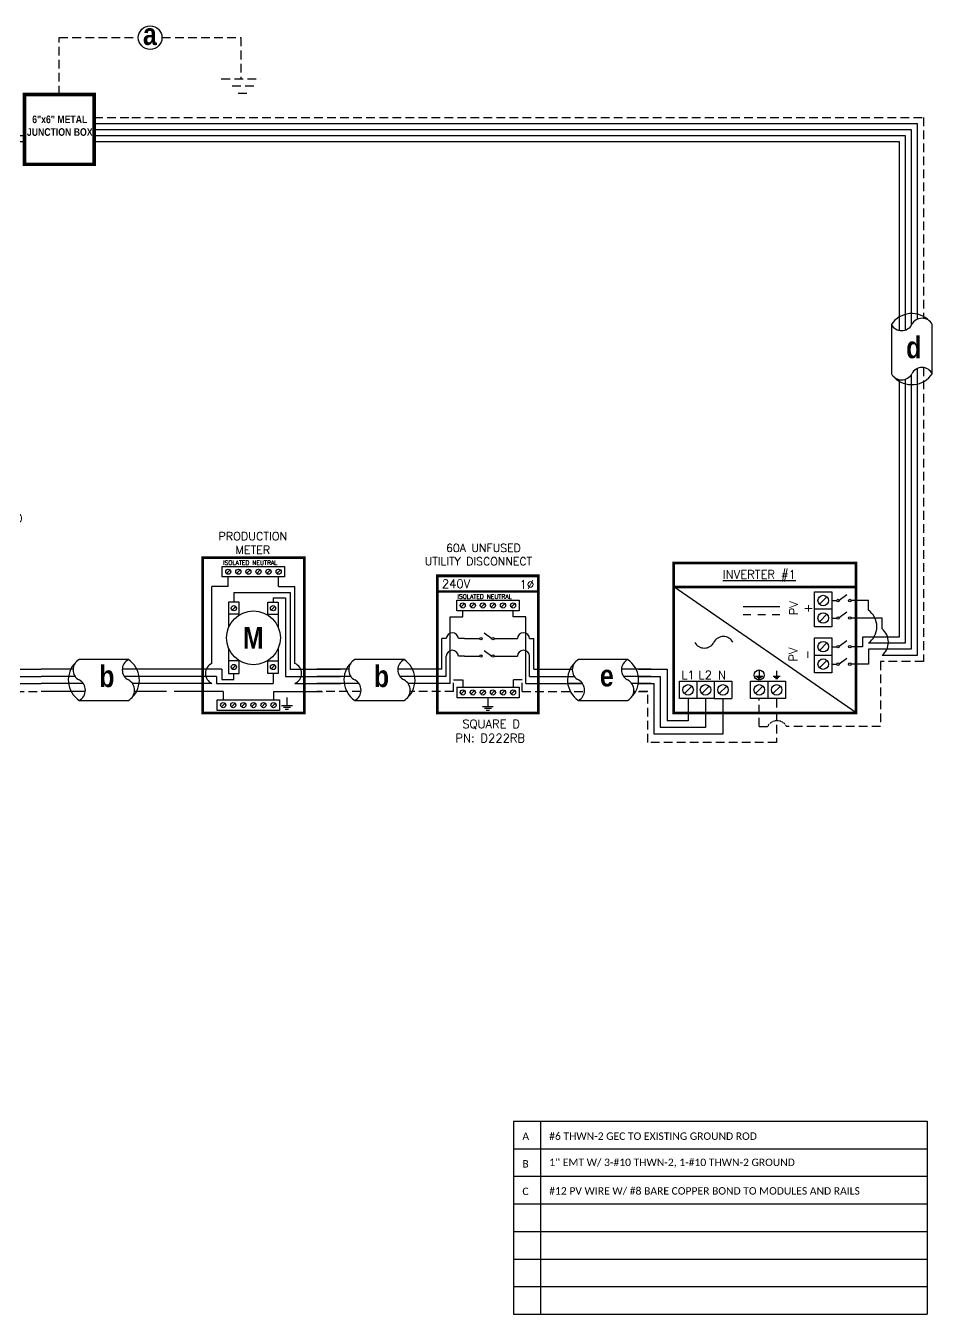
# Model space of a CAD drawing. Header units: feet. Extents: x 16885 to 17657, y 16033 to 16589.
# Drawn here: x 17265 to 17657, y 16033 to 16589 of the extents above; entities that cross this region are included whole.
import ezdxf

# ---------------------------------------------------------------- set-up
doc = ezdxf.new("R2010")
doc.units = ezdxf.units.FT
doc.header["$MEASUREMENT"] = 0
doc.linetypes.add('HIDDEN', pattern=[0.375, 0.25, -0.125])
for name, color, linetype in [('ONE LINE BLOCKS', 7, 'Continuous'), ('TABLES', 7, 'Continuous'), ('TEXT', 7, 'Continuous'), ('Z - TITLEBLOCK TXT', 7, 'Continuous')]:
    doc.layers.add(name, color=color, linetype=linetype)
doc.styles.add('ONE LINE TXT', font='techb___.ttf')
doc.styles.get("Standard").update_dxf_attribs({"font": 'simplex.shx'})

# ---------------------------------------------------------------- blocks, each defined once
blk = doc.blocks.new('M_METER PAN')
at = {"color": 253, "linetype": 'Continuous'}
for p, q in [((4.735, 8.023), (3.483, 8.023)), ((3.483, 2.136), (3.483, 8.023)), ((4.735, 8.023), (4.735, 8.748)), ((8.589, 8.023), (8.589, 8.748)), ((8.589, 8.023), (9.84, 8.023)), ((9.84, 2.136), (9.84, 8.023)), ((3.483, 0.611), (0, 0.611)), ((9.84, 0.611), (13.323, 0.611))]:
    blk.add_line(p, q, dxfattribs=at)
at = {"color": 7, "linetype": 'Continuous'}
for p, q in [((5.163, 7.563), (5.163, 6.819)), ((5.163, 7.563), (9.474, 7.563)), ((9.474, 7.563), (9.474, 1.711)), ((4.245, 1.711), (0, 1.711)), ((4.245, 1.711), (4.245, 0.898)), ((5.163, 0.898), (5.163, 1.37)), ((9.474, 1.711), (13.323, 1.711)), ((4.245, 0.898), (5.163, 0.898))]:
    blk.add_line(p, q, dxfattribs=at)
at = {"color": 10, "linetype": 'Continuous'}
for p, q in [((8.16, 7.142), (8.16, 6.819)), ((8.16, 7.142), (9.123, 7.142)), ((9.123, 7.142), (9.123, 1.149)), ((3.832, 1.149), (0, 1.149)), ((3.832, 1.149), (3.832, 0.611)), ((8.16, 1.37), (8.16, 0.611)), ((9.123, 1.149), (13.323, 1.149)), ((3.832, 0.611), (8.16, 0.611))]:
    blk.add_line(p, q, dxfattribs=at)
at = {"color": 1, "linetype": 'Continuous'}
for p, q in [((5.565, 5.899), (4.761, 5.899)), ((7.758, 5.899), (8.562, 5.899)), ((5.565, 2.326), (4.761, 2.326)), ((7.758, 2.326), (8.562, 2.326))]:
    blk.add_line(p, q, dxfattribs=at)
at = {"color": 253, "linetype": 'Continuous'}
for centre, start, end in [((3.823, 1.374), 113.9997, 246.0003), ((9.5, 1.374), 293.9997, 66.0003)]:
    blk.add_arc(centre, 0.835, start, end, dxfattribs=at)
at = {"layer": 'ONE LINE BLOCKS', "lineweight": 50, "const_width": 0.21}
blk.add_lwpolyline([(2.772, -1.647), (2.772, 10.216), (10.552, 10.216), (10.552, -1.647)], close=True, dxfattribs=at)
at = {"layer": 'TEXT', "color": 92, "linetype": 'HIDDEN', "ltscale": 15}
for p, q in [((4.347, 0), (0, 0)), ((4.347, 0), (4.347, -0.649)), ((8.201, 0), (8.201, -0.649)), ((8.201, 0), (13.323, 0))]:
    blk.add_line(p, q, dxfattribs=at)
at = {"layer": 'TEXT', "color": 92, "linetype": 'Continuous', "flags": 128}
for points in [[(9.228, -0.457), (9.227, -1.078)], [(8.812, -1.078), (9.642, -1.078)], [(9.498, -1.231), (8.956, -1.231)], [(9.354, -1.385), (9.1, -1.385)]]:
    blk.add_lwpolyline(points, dxfattribs=at)
at = {"layer": 'TEXT', "linetype": 'Continuous'}
blk.add_circle((6.662, 4.095), 2.059, dxfattribs=at)
at = {"layer": 'Z - TITLEBLOCK TXT', "color": 1, "linetype": 'Continuous'}
for p, q in [((4.275, 8.748), (4.275, 9.552)), ((4.275, 9.552), (9.049, 9.552)), ((9.049, 9.552), (9.049, 8.748)), ((9.049, 8.748), (4.275, 8.748)), ((4.761, 6.819), (4.761, 4.888)), ((5.565, 6.819), (4.761, 6.819)), ((5.565, 5.838), (5.565, 6.819)), ((7.758, 5.838), (7.758, 6.819)), ((7.758, 6.819), (8.562, 6.819)), ((8.562, 6.819), (8.562, 4.888)), ((4.761, 3.301), (4.761, 1.37)), ((8.562, 3.301), (8.562, 1.37)), ((5.565, 1.37), (5.565, 2.351)), ((7.758, 1.37), (7.758, 2.351)), ((4.761, 1.37), (5.565, 1.37)), ((8.562, 1.37), (7.758, 1.37)), ((3.887, -1.453), (3.887, -0.649)), ((3.887, -0.649), (8.661, -0.649)), ((8.661, -0.649), (8.661, -1.453)), ((8.661, -1.453), (3.887, -1.453))]:
    blk.add_line(p, q, dxfattribs=at)
at = {"layer": 'Z - TITLEBLOCK TXT', "color": 4, "linetype": 'Continuous'}
for p, q in [((4.874, 9.29), (4.596, 9.011)), ((5.645, 9.29), (5.366, 9.011)), ((6.416, 9.29), (6.137, 9.011)), ((7.186, 9.29), (6.908, 9.011)), ((7.957, 9.29), (7.679, 9.011)), ((8.728, 9.29), (8.449, 9.011)), ((5.303, 6.499), (5.024, 6.22)), ((8.299, 6.499), (8.021, 6.22)), ((5.303, 2.005), (5.024, 1.727)), ((8.299, 2.005), (8.021, 1.727)), ((4.486, -0.912), (4.208, -1.19)), ((5.257, -0.912), (4.978, -1.19)), ((6.028, -0.912), (5.749, -1.19)), ((6.798, -0.912), (6.52, -1.19)), ((7.569, -0.912), (7.291, -1.19)), ((8.34, -0.912), (8.061, -1.19))]:
    blk.add_line(p, q, dxfattribs=at)
for centre in [(4.735, 9.15), (5.506, 9.15), (6.276, 9.15), (7.047, 9.15), (7.818, 9.15), (8.589, 9.15), (5.163, 6.359), (8.16, 6.359), (5.163, 1.866), (8.16, 1.866), (4.347, -1.051), (5.118, -1.051), (5.888, -1.051), (6.659, -1.051), (7.43, -1.051), (8.201, -1.051)]:
    blk.add_circle(centre, 0.197, dxfattribs=at)
at = {"layer": 'TABLES', "color": 4, "linetype": 'Continuous'}
blk.add_text('ISOLATED NEUTRAL', height=0.33207, dxfattribs=at).set_placement((4.339, 9.669))
at = {"layer": 'TEXT', "color": 1, "insert": (6.613, 11.342), "char_height": 0.62775, "attachment_point": 5}
blk.add_mtext_dynamic_manual_height_columns('PRODUCTION METER', width=1.32031, gutter_width=7.17, heights=[0], dxfattribs=at)
at = {"layer": 'Z - TITLEBLOCK TXT', "color": 253, "linetype": 'Continuous', "style": 'ONE LINE TXT'}
blk.add_text('M', height=1.662, dxfattribs=at).set_placement((5.854, 3.259))
blk = doc.blocks.new('*U12')
at = {"color": 0}
blk.add_blockref('M_METER PAN', (0, 0), dxfattribs=at)
blk = doc.blocks.new('M_MAIN DISCO')
at = {"color": 253, "linetype": 'Continuous'}
for p, q in [((-42.47, 32.21), (-42.47, 34.82)), ((-20.72, 32.21), (-20.72, 34.82)), ((-47.96, 3.45), (-47.96, 32.21)), ((-47.96, 32.21), (-42.47, 32.21)), ((-15.23, 32.21), (-20.72, 32.21)), ((-15.23, 3.45), (-15.23, 32.21)), ((-47.96, 3.45), (-63.19, 3.45)), ((-15.23, 3.45), (0, 3.45))]:
    blk.add_line(p, q, dxfattribs=at)
at = {"color": 7, "linetype": 'Continuous'}
for p, q in [((-51.46, 9.66), (-51.46, 22.77)), ((-49.6, 22.77), (-51.46, 22.77)), ((-41.69, 22.77), (-44.32, 22.77)), ((-21.5, 22.77), (-18.87, 22.77)), ((-13.59, 22.77), (-11.73, 22.77)), ((-11.73, 9.66), (-11.73, 22.77)), ((-51.46, 9.66), (-63.19, 9.66)), ((-11.73, 9.66), (0, 9.66))]:
    blk.add_line(p, q, dxfattribs=at)
at = {"color": 1, "linetype": 'Continuous'}
for p, q in [((-31.53, 22.77), (-30.29, 22.77)), ((-27.74, 22.77), (-26.5, 22.77)), ((-31.53, 15.24), (-30.29, 15.24)), ((-27.74, 15.24), (-26.5, 15.24))]:
    blk.add_line(p, q, dxfattribs=at)
at = {"color": 10, "linetype": 'Continuous'}
for p, q in [((-49.6, 6.49), (-49.6, 15.24)), ((-41.69, 15.24), (-44.32, 15.24)), ((-21.5, 15.24), (-18.87, 15.24)), ((-13.59, 6.49), (-13.59, 15.24)), ((-49.6, 6.49), (-63.19, 6.49)), ((-13.59, 6.49), (0, 6.49))]:
    blk.add_line(p, q, dxfattribs=at)
at = {"color": 7, "linetype": 'Continuous'}
for centre in [(-46.96, 22.62), (-16.23, 22.62)]:
    blk.add_arc(centre, 2.64, 3.2819, 176.7181, dxfattribs=at)
at = {"color": 10, "linetype": 'Continuous'}
for centre in [(-46.96, 15.08), (-16.23, 15.08)]:
    blk.add_arc(centre, 2.64, 3.2819, 176.7181, dxfattribs=at)
at = {"color": 1, "linetype": 'Continuous'}
for points in [[(-30.29, 22.77), (-29.92, 23.53), (-29.02, 22.01), (-28.19, 23.53), (-27.74, 22.77)], [(-30.29, 15.24), (-29.92, 16), (-29.02, 14.47), (-28.19, 16), (-27.74, 15.24)]]:
    blk.add_spline(points, degree=3, dxfattribs=at)
at = {"layer": 'ONE LINE BLOCKS', "lineweight": 50}
blk.add_line((-53.41, 43.1), (-9.8, 43.1), dxfattribs=at)
at = {"layer": 'ONE LINE BLOCKS', "lineweight": 50, "const_width": 1.19}
blk.add_lwpolyline([(-53.41, -9.3), (-53.41, 49.88), (-9.8, 49.88), (-9.8, -9.3)], close=True, dxfattribs=at)
at = {"layer": 'TEXT', "color": 92, "linetype": 'HIDDEN', "ltscale": 15}
for p, q in [((-46.38, 0), (-63.19, 0)), ((-46.38, 0), (-46.38, 4.94)), ((-46.38, 4.94), (-42.47, 4.94)), ((-42.47, 4.94), (-42.47, 1.8)), ((-16.81, 4.94), (-20.72, 4.94)), ((-20.72, 4.94), (-20.72, 1.8)), ((-16.81, 0), (-16.81, 4.94)), ((-16.81, 0), (0, 0))]:
    blk.add_line(p, q, dxfattribs=at)
at = {"layer": 'TEXT', "color": 92, "linetype": 'Continuous', "flags": 128}
for points in [[(-31.59, -3.07), (-31.6, -6.57)], [(-33.94, -6.57), (-29.25, -6.57)], [(-30.07, -7.44), (-33.13, -7.44)], [(-30.88, -8.3), (-32.31, -8.3)]]:
    blk.add_lwpolyline(points, dxfattribs=at)
at = {"layer": 'Z - TITLEBLOCK TXT', "color": 1, "linetype": 'Continuous'}
for p, q in [((-45.07, 34.82), (-45.07, 39.36)), ((-45.07, 39.36), (-18.12, 39.36)), ((-18.12, 39.36), (-18.12, 34.82)), ((-18.12, 34.82), (-45.07, 34.82)), ((-41.69, 22.77), (-37.77, 22.77)), ((-35.88, 25.22), (-32.61, 22.78)), ((-25.42, 22.77), (-21.5, 22.77)), ((-35.88, 17.69), (-32.61, 15.24)), ((-41.69, 15.24), (-37.77, 15.24)), ((-25.42, 15.23), (-21.5, 15.23)), ((-45.07, 1.8), (-18.12, 1.8)), ((-45.07, 1.8), (-45.07, -2.74)), ((-18.12, 1.8), (-18.12, -2.74)), ((-18.12, -2.74), (-45.07, -2.74))]:
    blk.add_line(p, q, dxfattribs=at)
at = {"layer": 'Z - TITLEBLOCK TXT', "color": 4, "linetype": 'Continuous'}
for p, q in [((-41.69, 37.87), (-43.26, 36.3)), ((-37.34, 37.87), (-38.91, 36.3)), ((-32.98, 37.87), (-34.56, 36.3)), ((-28.63, 37.87), (-30.21, 36.3)), ((-24.28, 37.87), (-25.86, 36.3)), ((-19.93, 37.87), (-21.51, 36.3)), ((-41.69, 0.32), (-43.26, -1.26)), ((-37.34, 0.32), (-38.91, -1.26)), ((-32.98, 0.32), (-34.56, -1.26)), ((-28.63, 0.32), (-30.21, -1.26)), ((-24.28, 0.32), (-25.86, -1.26)), ((-19.93, 0.32), (-21.51, -1.26))]:
    blk.add_line(p, q, dxfattribs=at)
for centre in [(-42.47, 37.09), (-38.12, 37.09), (-33.77, 37.09), (-29.42, 37.09), (-25.07, 37.09), (-20.72, 37.09), (-42.47, -0.47), (-38.12, -0.47), (-33.77, -0.47), (-29.42, -0.47), (-25.07, -0.47), (-20.72, -0.47)]:
    blk.add_circle(centre, 1.11, dxfattribs=at)
at = {"layer": 'Z - TITLEBLOCK TXT', "color": 1, "linetype": 'Continuous'}
for centre in [(-37.23, 22.77), (-32.07, 22.77), (-25.96, 22.77), (-37.23, 15.24), (-32.07, 15.24), (-25.96, 15.23)]:
    blk.add_circle(centre, 0.541, dxfattribs=at)
at = {"layer": 'TABLES', "color": 4, "linetype": 'Continuous'}
blk.add_text('BONDED NEUTRAL', height=1.8743, dxfattribs=at).set_placement((-43.99, 40.01))
at = {"layer": 'TEXT', "color": 1}
for s, width, gutter_width, heights, insert, char_height, attachment_point in [('\\A1;\\pi4.1167;60A DISCONNECT FUSED \\P\\pi16.454;W/ ##A FUSES\\P\\pi11.355;GROUPED W/ MAIN \\P\\pi4.9392;BREAKER LOAD CENTER', 71.8931, 92.23, [24.13], (-68.68, 76.43), 3.4544, 1), ('240V', 0.1481, 0.75, [0], (-45.35, 46.44), 3.658, 5), ('1∅', 0.1481, 0.75, [0], (-14.78, 46.14), 3.658, 5), ('\\A1;\\pi3.6942,t21.982;SQUARE D\\P\\pi2.5621,t20.85;PN: D222N', 35.0816, 28.88, [13.54], (-51.57, -12.71), 3.6576, 1)]:
    blk.add_mtext_dynamic_manual_height_columns(s, width=width, gutter_width=gutter_width, heights=heights, dxfattribs=dict(at, insert=insert, char_height=char_height, attachment_point=attachment_point))
blk = doc.blocks.new('*U6')
at = {"color": 7, "linetype": 'Continuous'}
for p, q in [((6.669, 2.433), (2.905, 2.433)), ((2.435, 1.711), (0, 1.711)), ((9.575, 1.711), (6.199, 1.711)), ((2.905, -0.69), (6.669, -0.69))]:
    blk.add_line(p, q, dxfattribs=at)
at = {"color": 10, "linetype": 'Continuous'}
for p, q in [((2.591, 1.149), (0, 1.149)), ((9.575, 1.149), (6.355, 1.149))]:
    blk.add_line(p, q, dxfattribs=at)
at = {"color": 253, "linetype": 'Continuous'}
for p, q in [((3.208, 0.611), (0, 0.611)), ((9.575, 0.611), (6.972, 0.611))]:
    blk.add_line(p, q, dxfattribs=at)
at = {"color": 7, "linetype": 'Continuous'}
for centre, start, end in [((3.942, 0.872), 133.97324, 236.42648), ((5.633, 0.872), 313.97324, 56.42648)]:
    blk.add_arc(centre, 1.874, start, end, dxfattribs=at)
at = {"layer": 'TEXT', "color": 92, "linetype": 'HIDDEN', "ltscale": 15}
for p, q in [((3.373, 0), (0, 0)), ((9.575, 0), (7.137, 0))]:
    blk.add_line(p, q, dxfattribs=at)
at = {"layer": 'Z - TITLEBLOCK TXT', "linetype": 'Continuous'}
for centre, start, end in [((3.315, 1.653), 117.66392, 242.33608), ((7.078, 1.653), 117.66392, 242.33608), ((2.496, 0.091), 297.66392, 62.33608), ((6.26, 0.091), 297.66392, 62.33608)]:
    blk.add_arc(centre, 0.882, start, end, dxfattribs=at)
blk = doc.blocks.new('*T10')
at = {"linetype": 'ByBlock', "lineweight": -2, "transparency": 16777216}
for p, q in [((0, 0), (178.52, 0)), ((0, 0), (0, -83.27)), ((11.58, 0), (11.58, -83.27)), ((178.52, 0), (178.52, -83.27)), ((0, -11.84), (178.52, -11.84)), ((0, -23.75), (178.52, -23.75)), ((0, -35.65), (178.52, -35.65)), ((0, -47.56), (178.52, -47.56)), ((0, -59.46), (178.52, -59.46)), ((0, -71.37), (178.52, -71.37)), ((0, -83.27), (178.52, -83.27))]:
    blk.add_line(p, q, dxfattribs=at)
at = {"color": 0, "linetype": 'Continuous', "transparency": 16777216, "char_height": 3.2119, "attachment_point": 7}
for s, insert, width in [('{\\fCalibri|b0|i0|c0;A', (3.78, -8.06), 4.025), ('{\\fCalibri|b0|i0|c0;#6 THWN-2 GEC TO EXISTING GROUND ROD', (15.36, -8.06), 159.3801), ("{\\fCalibri|b0|i0|c0;1'' EMT W/ 3-#10 THWN-2, 1-#10 THWN-2 GROUND", (15.36, -19.97), 159.3801), ('{\\fCalibri|b0|i0|c0;B', (3.78, -19.97), 4.025), ('{\\fCalibri|b0|i0|c0;C', (3.78, -31.87), 4.025), ('{\\fCalibri|b0|i0|c0;#12 PV WIRE W/ #8 BARE COPPER BOND TO MODULES AND RAILS', (15.36, -31.87), 159.3801), ('{\\fCalibri|b0|i0|c0;', (3.78, -43.78), 4.025), ('{\\fCalibri|b0|i0|c0;', (15.36, -43.78), 159.3801), ('{\\fCalibri|b0|i0|c0;', (3.78, -55.68), 4.025), ('{\\fCalibri|b0|i0|c0;', (15.36, -55.68), 159.3801), ('{\\fCalibri|b0|i0|c0;', (3.78, -67.59), 4.025), ('{\\fCalibri|b0|i0|c0;', (15.36, -67.59), 159.3801), ('{\\fCalibri|b0|i0|c0;', (3.78, -79.5), 4.025), ('{\\fCalibri|b0|i0|c0;', (15.36, -79.5), 159.3801)]:
    blk.add_mtext(s, dxfattribs=dict(at, insert=insert, width=width))
blk = doc.blocks.new('M_UTILITY DISCONNECT')
at = {"color": 253, "linetype": 'Continuous'}
for p, q in [((-42.47, 32.21), (-42.47, 34.82)), ((-20.72, 32.21), (-20.72, 34.82)), ((-47.96, 3.45), (-47.96, 32.21)), ((-47.96, 32.21), (-42.47, 32.21)), ((-15.23, 32.21), (-20.72, 32.21)), ((-15.23, 3.45), (-15.23, 32.21)), ((-47.96, 3.45), (-63.19, 3.45)), ((-15.23, 3.45), (0, 3.45))]:
    blk.add_line(p, q, dxfattribs=at)
at = {"color": 7, "linetype": 'Continuous'}
for p, q in [((-51.46, 9.66), (-51.46, 22.77)), ((-49.6, 22.77), (-51.46, 22.77)), ((-41.69, 22.77), (-44.32, 22.77)), ((-21.5, 22.77), (-18.87, 22.77)), ((-13.59, 22.77), (-11.73, 22.77)), ((-11.73, 9.66), (-11.73, 22.77)), ((-51.46, 9.66), (-63.19, 9.66)), ((-11.73, 9.66), (0, 9.66))]:
    blk.add_line(p, q, dxfattribs=at)
at = {"color": 10, "linetype": 'Continuous'}
for p, q in [((-49.6, 6.49), (-49.6, 15.24)), ((-41.69, 15.24), (-44.32, 15.24)), ((-21.5, 15.24), (-18.87, 15.24)), ((-13.59, 6.49), (-13.59, 15.24)), ((-49.6, 6.49), (-63.19, 6.49)), ((-13.59, 6.49), (0, 6.49))]:
    blk.add_line(p, q, dxfattribs=at)
at = {"color": 7, "linetype": 'Continuous'}
for centre in [(-46.96, 22.62), (-16.23, 22.62)]:
    blk.add_arc(centre, 2.64, 3.2819, 176.7181, dxfattribs=at)
at = {"color": 10, "linetype": 'Continuous'}
for centre in [(-46.96, 15.08), (-16.23, 15.08)]:
    blk.add_arc(centre, 2.64, 3.2819, 176.7181, dxfattribs=at)
at = {"layer": 'ONE LINE BLOCKS', "lineweight": 50}
blk.add_line((-53.41, 43.1), (-9.8, 43.1), dxfattribs=at)
at = {"layer": 'ONE LINE BLOCKS', "lineweight": 50, "const_width": 1.19}
blk.add_lwpolyline([(-53.41, -9.3), (-53.41, 49.88), (-9.8, 49.88), (-9.8, -9.3)], close=True, dxfattribs=at)
at = {"layer": 'TEXT', "color": 92, "linetype": 'HIDDEN', "ltscale": 15}
for p, q in [((-46.38, 0), (-63.19, 0)), ((-46.38, 0), (-46.38, 4.94)), ((-46.38, 4.94), (-42.47, 4.94)), ((-42.47, 4.94), (-42.47, 1.8)), ((-16.81, 4.94), (-20.72, 4.94)), ((-20.72, 4.94), (-20.72, 1.8)), ((-16.81, 0), (-16.81, 4.94)), ((-16.81, 0), (0, 0))]:
    blk.add_line(p, q, dxfattribs=at)
at = {"layer": 'TEXT', "color": 92, "linetype": 'Continuous', "flags": 128}
for points in [[(-31.59, -3.07), (-31.6, -6.57)], [(-33.94, -6.57), (-29.25, -6.57)], [(-30.07, -7.44), (-33.13, -7.44)], [(-30.88, -8.3), (-32.31, -8.3)]]:
    blk.add_lwpolyline(points, dxfattribs=at)
at = {"layer": 'Z - TITLEBLOCK TXT', "color": 1, "linetype": 'Continuous'}
for p, q in [((-45.07, 34.82), (-45.07, 39.36)), ((-45.07, 39.36), (-18.12, 39.36)), ((-18.12, 39.36), (-18.12, 34.82)), ((-18.12, 34.82), (-45.07, 34.82)), ((-41.69, 22.77), (-35.12, 22.77)), ((-33.23, 25.22), (-29.96, 22.78)), ((-28.88, 22.77), (-21.5, 22.77)), ((-33.23, 17.69), (-29.96, 15.24)), ((-41.69, 15.24), (-35.12, 15.24)), ((-28.88, 15.24), (-21.5, 15.23)), ((-45.07, 1.8), (-18.12, 1.8)), ((-45.07, 1.8), (-45.07, -2.74)), ((-18.12, 1.8), (-18.12, -2.74)), ((-18.12, -2.74), (-45.07, -2.74))]:
    blk.add_line(p, q, dxfattribs=at)
at = {"layer": 'Z - TITLEBLOCK TXT', "color": 4, "linetype": 'Continuous'}
for p, q in [((-41.69, 37.87), (-43.26, 36.3)), ((-37.34, 37.87), (-38.91, 36.3)), ((-32.98, 37.87), (-34.56, 36.3)), ((-28.63, 37.87), (-30.21, 36.3)), ((-24.28, 37.87), (-25.86, 36.3)), ((-19.93, 37.87), (-21.51, 36.3)), ((-41.69, 0.32), (-43.26, -1.26)), ((-37.34, 0.32), (-38.91, -1.26)), ((-32.98, 0.32), (-34.56, -1.26)), ((-28.63, 0.32), (-30.21, -1.26)), ((-24.28, 0.32), (-25.86, -1.26)), ((-19.93, 0.32), (-21.51, -1.26))]:
    blk.add_line(p, q, dxfattribs=at)
for centre in [(-42.47, 37.09), (-38.12, 37.09), (-33.77, 37.09), (-29.42, 37.09), (-25.07, 37.09), (-20.72, 37.09), (-42.47, -0.47), (-38.12, -0.47), (-33.77, -0.47), (-29.42, -0.47), (-25.07, -0.47), (-20.72, -0.47)]:
    blk.add_circle(centre, 1.11, dxfattribs=at)
at = {"layer": 'Z - TITLEBLOCK TXT', "color": 1, "linetype": 'Continuous'}
for centre in [(-34.58, 22.77), (-29.42, 22.77), (-34.58, 15.24), (-29.42, 15.24)]:
    blk.add_circle(centre, 0.541, dxfattribs=at)
at = {"layer": 'TABLES', "color": 4, "linetype": 'Continuous'}
blk.add_text('ISOLATED NEUTRAL', height=1.8743, dxfattribs=at).set_placement((-44.71, 40.01))
at = {"layer": 'TEXT', "color": 1}
for s, width, gutter_width, heights, insert, char_height, attachment_point in [('\\A1;\\pi12.968; 60A UNFUSED \\P\\pi6.1418;UTILITY DISCONNECT', 64.922, 0, [82.18], (-65.01, 63.62), 3.4544, 1), ('240V', 0.1481, 0.75, [0], (-45.35, 46.44), 3.658, 5), ('1∅', 0.1481, 0.75, [0], (-14.78, 46.14), 3.658, 5), ('\\A1;\\pi11.999,t30.287;SQUARE D\\P\\pi9.0377,t27.326;PN: D222RB', 51.6906, 0.203, [45.94], (-54.67, -12.23), 3.6576, 1)]:
    blk.add_mtext_dynamic_manual_height_columns(s, width=width, gutter_width=gutter_width, heights=heights, dxfattribs=dict(at, insert=insert, char_height=char_height, attachment_point=attachment_point))
blk = doc.blocks.new('string1')
at = {"color": 7, "linetype": 'Continuous'}
for p, q in [((7958.84, 22115.07), (7985.06, 22115.07)), ((7998.15, 22115.07), (8036.31, 22115.07)), ((8074.09, 22115.07), (8113.12, 22115.07)), ((8134.36, 22115.07), (8173.68, 22115.07)), ((8203.78, 22115.07), (8220.06, 22115.07)), ((8220.06, 22115.07), (8554, 22115.07)), ((8554, 22115.07), (8554, 22031.13)), ((8554, 22009.88), (8554, 21895.99)), ((8538.12, 21914.4), (8530.67, 21914.4)), ((8538.12, 21910.3), (8538.12, 21914.4)), ((8554, 21895.99), (8538.12, 21895.99))]:
    blk.add_line(p, q, dxfattribs=at)
at = {"color": 253, "linetype": 'Continuous'}
for p, q in [((7958.84, 22112.45), (7986.67, 22112.45)), ((7996.36, 22112.45), (8036.31, 22112.45)), ((8074.09, 22112.45), (8113.38, 22112.45)), ((8134.62, 22112.45), (8173.68, 22112.45)), ((8203.78, 22112.45), (8220.06, 22112.45)), ((8220.06, 22112.45), (8551.38, 22112.45)), ((8551.38, 22112.45), (8551.38, 22031.01)), ((8551.38, 22009.76), (8551.38, 21898.61)), ((8551.38, 21898.61), (8535.54, 21898.61)), ((8535.54, 21898.61), (8535.54, 21894.51)), ((8535.54, 21894.51), (8530.67, 21894.51))]:
    blk.add_line(p, q, dxfattribs=at)
at = {"layer": 'Z - TITLEBLOCK TXT', "linetype": 'Continuous'}
blk.add_arc((8532.99, 21903.14), 8.8, 305.6505, 54.3495, dxfattribs=at)

msp = doc.modelspace()

# ---------------------------------------------------------------- linework, layer by layer
at = {"color": 7, "linetype": 'Continuous'}
for p, q in [((17294.72, 16547.26), (17311, 16547.26)), ((17311, 16547.26), (17650.19, 16547.26)), ((17650.19, 16547.26), (17650.19, 16462.72)), ((17639.01, 16460.49), (17639.01, 16439.25)), ((17656.64, 16439.25), (17656.64, 16460.49)), ((17650.19, 16441.48), (17650.19, 16317.69)), ((17635.02, 16333.81), (17621.61, 16333.81)), ((17635.02, 16329.09), (17635.02, 16333.81)), ((17428.55, 16315.88), (17407.31, 16315.88)), ((17525.1, 16315.88), (17503.85, 16315.88)), ((17650.19, 16317.69), (17635.02, 16317.69)), ((17404.65, 16311.81), (17390.91, 16311.81)), ((17433.16, 16311.81), (17425.9, 16311.81)), ((17496.35, 16311.81), (17501.2, 16311.81)), ((17535.22, 16311.81), (17522.44, 16311.81)), ((17529.72, 16311.81), (17542.15, 16311.81)), ((17542.15, 16311.81), (17542.15, 16289.43)), ((17407.31, 16298.26), (17428.55, 16298.26)), ((17503.85, 16298.26), (17525.1, 16298.26)), ((17551.2, 16299.02), (17551.2, 16289.43)), ((17551.2, 16289.43), (17542.15, 16289.43))]:
    msp.add_line(p, q, dxfattribs=at)
at = {"color": 253, "linetype": 'Continuous'}
for p, q in [((17294.72, 16544.64), (17311, 16544.64)), ((17311, 16544.64), (17647.57, 16544.64)), ((17647.57, 16544.64), (17647.57, 16460.05)), ((17647.57, 16438.81), (17647.57, 16320.31)), ((17647.57, 16320.31), (17629.11, 16320.31)), ((17629.11, 16320.31), (17629.11, 16313.91)), ((17629.11, 16313.91), (17621.61, 16313.91)), ((17409.02, 16305.6), (17390.91, 16305.6)), ((17433.16, 16305.6), (17430.26, 16305.6)), ((17493.6, 16305.6), (17505.56, 16305.6)), ((17505.56, 16305.6), (17499.45, 16305.6)), ((17535.22, 16305.6), (17526.81, 16305.6)), ((17529.72, 16305.6), (17536.53, 16305.6)), ((17536.53, 16283.66), (17536.53, 16305.6)), ((17566.27, 16299.02), (17566.27, 16283.66)), ((17566.27, 16283.66), (17536.53, 16283.66))]:
    msp.add_line(p, q, dxfattribs=at)
at = {"color": 10, "linetype": 'Continuous'}
for p, q in [((17405.53, 16308.64), (17390.91, 16308.64)), ((17433.16, 16308.64), (17426.78, 16308.64)), ((17495.24, 16308.64), (17502.08, 16308.64)), ((17535.22, 16308.64), (17523.32, 16308.64)), ((17529.72, 16308.64), (17539.21, 16308.64)), ((17539.21, 16308.64), (17539.21, 16286.62)), ((17558.74, 16299.02), (17558.74, 16286.62)), ((17558.74, 16286.62), (17539.21, 16286.62))]:
    msp.add_line(p, q, dxfattribs=at)
at = {"color": 7, "linetype": 'Continuous'}
msp.add_circle((17318.9, 16584.28), 5.11, dxfattribs=at)
for centre, start, end in [((17647.83, 16454.64), 43.9732, 146.4265), ((17647.83, 16445.1), 223.9732, 326.4265), ((17413.16, 16307.07), 133.9732, 236.4265), ((17422.7, 16307.07), 313.9732, 56.4265), ((17509.7, 16307.07), 133.9732, 236.4265), ((17519.25, 16307.07), 313.9732, 56.4265)]:
    msp.add_arc(centre, 10.58, start, end, dxfattribs=at)
at = {"layer": 'ONE LINE BLOCKS', "lineweight": 50}
for points, const_width in [([(17294.72, 16529.59), (17264.62, 16529.59), (17264.62, 16559.69), (17294.72, 16559.69)], 1.53), ([(17544.99, 16292.85), (17544.99, 16357.51), (17623.76, 16357.51), (17623.76, 16292.85)], 1.19), ([(17544.99, 16347.23), (17544.99, 16357.51), (17623.76, 16357.51), (17623.76, 16347.23)], 1.19)]:
    msp.add_lwpolyline(points, close=True, dxfattribs=dict(at, const_width=const_width))
at = {"layer": 'TEXT', "color": 92, "linetype": 'HIDDEN', "ltscale": 15}
for p, q in [((17279.67, 16559.69), (17279.67, 16584.28)), ((17279.67, 16584.28), (17313.78, 16584.28)), ((17324.01, 16584.28), (17358.12, 16584.28)), ((17358.12, 16584.28), (17358.12, 16566.49)), ((17294.72, 16549.88), (17311, 16549.88)), ((17311, 16549.88), (17652.81, 16549.88)), ((17652.81, 16549.88), (17652.81, 16463.13)), ((17652.81, 16441.88), (17652.81, 16315.07)), ((17652.81, 16315.07), (17634.3, 16315.07)), ((17634.3, 16315.07), (17634.3, 16286.98)), ((17409.95, 16302.15), (17390.91, 16302.15)), ((17433.16, 16302.15), (17431.19, 16302.15)), ((17496.35, 16302.15), (17506.49, 16302.15)), ((17533.8, 16302.15), (17527.74, 16302.15)), ((17529.72, 16302.15), (17533.8, 16302.15)), ((17533.8, 16280.11), (17533.8, 16302.15)), ((17581.91, 16286.98), (17581.91, 16299.02)), ((17589.44, 16299.02), (17589.44, 16280.11)), ((17581.91, 16286.98), (17585.51, 16286.98)), ((17634.3, 16286.98), (17593.75, 16286.98)), ((17589.44, 16280.11), (17533.8, 16280.11))]:
    msp.add_line(p, q, dxfattribs=at)
at = {"layer": 'TEXT', "color": 92, "linetype": 'HIDDEN', "ltscale": 15, "flags": 128}
for points in [[(17349.64, 16566.49), (17366.6, 16566.49)], [(17363.66, 16563.35), (17352.58, 16563.35)], [(17360.72, 16560.21), (17355.52, 16560.21)]]:
    msp.add_lwpolyline(points, dxfattribs=at)
at = {"layer": 'TEXT', "color": 92, "linetype": 'Continuous', "flags": 128}
for points in [[(17580.37, 16308.66), (17583.44, 16308.66)], [(17581.91, 16310.96), (17581.91, 16308.66)], [(17587.91, 16308.66), (17590.98, 16308.66)], [(17589.44, 16310.96), (17589.44, 16308.66)], [(17582.91, 16308.1), (17580.9, 16308.1)], [(17582.38, 16307.53), (17581.44, 16307.53)], [(17590.45, 16308.1), (17588.44, 16308.1)], [(17589.91, 16307.53), (17588.97, 16307.53)]]:
    msp.add_lwpolyline(points, dxfattribs=at)
at = {"layer": 'TEXT', "color": 92, "linetype": 'Continuous'}
msp.add_circle((17581.91, 16309.22), 2.17, dxfattribs=at)
at = {"layer": 'TEXT', "color": 92, "linetype": 'HIDDEN', "ltscale": 0.3}
msp.add_arc((17589.63, 16284.82), 4.65, 27.6639, 152.3361, dxfattribs=at)
at = {"layer": 'Z - TITLEBLOCK TXT', "color": 7, "linetype": 'Continuous'}
for p, q in [((17623.76, 16292.85), (17544.99, 16347.23)), ((17590.81, 16338.62), (17575.04, 16338.62)), ((17578.34, 16335.21), (17575.04, 16335.21)), ((17584.57, 16335.21), (17581.28, 16335.21)), ((17590.81, 16335.21), (17587.51, 16335.21))]:
    msp.add_line(p, q, dxfattribs=at)
at = {"layer": 'Z - TITLEBLOCK TXT', "color": 1, "linetype": 'Continuous'}
for p, q in [((17605.8, 16330.04), (17605.8, 16345.11)), ((17605.8, 16345.11), (17613.34, 16345.11)), ((17605.8, 16330.04), (17605.8, 16345.11)), ((17613.34, 16345.11), (17613.34, 16330.04)), ((17613.34, 16345.11), (17613.34, 16337.58)), ((17619.76, 16343.8), (17616.5, 16341.36)), ((17613.34, 16337.58), (17605.8, 16337.58)), ((17613.34, 16341.34), (17615.37, 16341.34)), ((17619.76, 16336.27), (17616.5, 16333.83)), ((17613.34, 16333.81), (17615.37, 16333.81)), ((17613.34, 16330.04), (17605.8, 16330.04)), ((17605.8, 16310.15), (17605.8, 16325.22)), ((17605.8, 16325.22), (17613.34, 16325.22)), ((17613.34, 16325.22), (17613.34, 16317.68)), ((17613.34, 16321.45), (17615.37, 16321.45)), ((17619.76, 16323.91), (17616.5, 16321.47)), ((17613.34, 16317.68), (17605.8, 16317.68)), ((17613.34, 16317.68), (17613.34, 16310.15)), ((17613.34, 16313.91), (17615.37, 16313.91)), ((17619.76, 16316.37), (17616.5, 16313.93)), ((17613.34, 16310.15), (17605.8, 16310.15)), ((17547.44, 16306.55), (17562.5, 16306.55)), ((17547.44, 16299.02), (17547.44, 16306.55)), ((17547.44, 16306.55), (17554.97, 16306.55)), ((17554.97, 16306.55), (17554.97, 16299.02)), ((17562.5, 16306.55), (17562.5, 16299.02)), ((17562.5, 16306.55), (17570.04, 16306.55)), ((17570.04, 16306.55), (17570.04, 16299.02)), ((17578.14, 16306.55), (17593.21, 16306.55)), ((17578.14, 16299.02), (17578.14, 16306.55)), ((17578.14, 16306.55), (17585.68, 16306.55)), ((17585.68, 16306.55), (17585.68, 16299.02)), ((17593.21, 16306.55), (17593.21, 16299.02)), ((17562.5, 16299.02), (17547.44, 16299.02)), ((17562.5, 16299.02), (17570.04, 16299.02)), ((17593.21, 16299.02), (17578.14, 16299.02))]:
    msp.add_line(p, q, dxfattribs=at)
at = {"layer": 'Z - TITLEBLOCK TXT', "color": 4, "linetype": 'Continuous'}
for p, q in [((17611.18, 16342.95), (17607.96, 16339.74)), ((17611.18, 16335.42), (17607.96, 16332.2)), ((17611.18, 16323.05), (17607.96, 16319.84)), ((17611.18, 16315.52), (17607.96, 16312.31)), ((17552.81, 16304.39), (17549.6, 16301.18)), ((17560.34, 16304.39), (17557.13, 16301.18)), ((17567.88, 16304.39), (17564.66, 16301.18)), ((17583.52, 16304.39), (17580.3, 16301.18)), ((17591.05, 16304.39), (17587.84, 16301.18))]:
    msp.add_line(p, q, dxfattribs=at)
for centre in [(17609.57, 16341.34), (17609.57, 16333.81), (17609.57, 16321.45), (17609.57, 16313.91), (17551.2, 16302.79), (17558.74, 16302.79), (17566.27, 16302.79), (17581.91, 16302.79), (17589.44, 16302.79)]:
    msp.add_circle(centre, 2.27, dxfattribs=at)
at = {"layer": 'Z - TITLEBLOCK TXT', "color": 1, "linetype": 'Continuous'}
for centre in [(17615.92, 16341.34), (17621.07, 16341.34), (17615.92, 16333.81), (17621.07, 16333.81), (17615.92, 16321.45), (17621.07, 16321.45), (17615.92, 16313.91), (17621.07, 16313.91)]:
    msp.add_circle(centre, 0.541, dxfattribs=at)
at = {"layer": 'Z - TITLEBLOCK TXT', "linetype": 'Continuous'}
for centre, radius, start, end in [((17643.42, 16462.8), 4.98, 207.6639, 332.3361), ((17652.23, 16458.18), 4.98, 27.6639, 152.3361), ((17652.23, 16436.94), 4.98, 27.6639, 152.3361), ((17643.42, 16441.56), 4.98, 207.6639, 332.3361), ((17566.46, 16321.17), 4.65, 27.6639, 152.3361), ((17630.25, 16323.39), 7.43, 309.9338, 50.0662), ((17558.22, 16325.49), 4.65, 207.6639, 332.3361), ((17409.62, 16311.48), 4.98, 117.6639, 242.3361), ((17430.86, 16311.48), 4.98, 117.6639, 242.3361), ((17506.16, 16311.48), 4.98, 117.6639, 242.3361), ((17527.41, 16311.48), 4.98, 117.6639, 242.3361), ((17405, 16302.66), 4.98, 297.6639, 62.3361), ((17426.24, 16302.66), 4.98, 297.6639, 62.3361), ((17501.54, 16302.66), 4.98, 297.6639, 62.3361), ((17522.79, 16302.66), 4.98, 297.6639, 62.3361)]:
    msp.add_arc(centre, radius, start, end, dxfattribs=at)

# ---------------------------------------------------------------- block references
at = {"color": 7}
for name, p in [('string1', (9090.94, -5573.06)), ('M_UTILITY DISCONNECT', (17496.35, 16302.15))]:
    msp.add_blockref(name, p, dxfattribs=at)
for name, p in [('M_MAIN DISCO', (17271.87, 16302.15)), ('*T10', (17475.87, 16116.64))]:
    msp.add_blockref(name, p)
at = {"color": 155, "true_color": 0x647190, "xscale": 5.644441731736358, "yscale": 5.644441731736358, "zscale": 5.644441731736358}
for name, p in [('*U12', (17325.91, 16302.15)), ('*U6', (17271.87, 16302.15))]:
    msp.add_blockref(name, p, dxfattribs=at)

# ---------------------------------------------------------------- texts
at = {"layer": 'ONE LINE BLOCKS', "color": 1, "linetype": 'Continuous', "insert": (17279.86, 16550.64), "char_height": 3.2756, "width": 28.3929, "attachment_point": 2, "style": 'ONE LINE TXT'}
msp.add_mtext('6"x6" METAL JUNCTION BOX  ', dxfattribs=at)
at = {"layer": 'TABLES', "color": 1, "linetype": 'Continuous'}
msp.add_text('%%UINVERTER #1', height=3.6576, dxfattribs=at).set_placement((17566.2, 16350.77))
at = {"layer": 'TEXT', "color": 1, "char_height": 3.658, "attachment_point": 5, "rotation": 90}
for s, width, insert in [('PV +', 2.8378, (17599.84, 16337.98)), ('PV -', 2.8013, (17599.61, 16318.01))]:
    msp.add_mtext_dynamic_manual_height_columns(s, width=width, gutter_width=0.75, heights=[0], dxfattribs=dict(at, insert=insert))
at = {"layer": 'TEXT', "color": 1, "attachment_point": 5}
for s, insert, char_height in [('L1', (17551.15, 16309.19), 3.658), ('L2', (17558.61, 16309.22), 3.658), ('N', (17565.86, 16309.17), 3.66)]:
    msp.add_mtext_dynamic_manual_height_columns(s, width=0.1481, gutter_width=0.75, heights=[0], dxfattribs=dict(at, insert=insert, char_height=char_height))
at = {"layer": 'Z - TITLEBLOCK TXT', "color": 1, "linetype": 'Continuous', "char_height": 9.3833, "attachment_point": 1, "style": 'ONE LINE TXT'}
for s, insert in [('{\\W1;\\C256;a}', (17315.8, 16590.47)), ('{\\W1;\\C256;d}', (17645.37, 16455.3)), ('{\\W1;\\C256;b}', (17296.93, 16313.38)), ('{\\W1;\\C256;b}', (17415.51, 16313.38)), ('{\\W1;\\C256;e}', (17513.11, 16313.66))]:
    msp.add_mtext_dynamic_manual_height_columns(s, width=0.1385, gutter_width=2.13, heights=[0], dxfattribs=dict(at, insert=insert))

doc.saveas('drawing.dxf')
